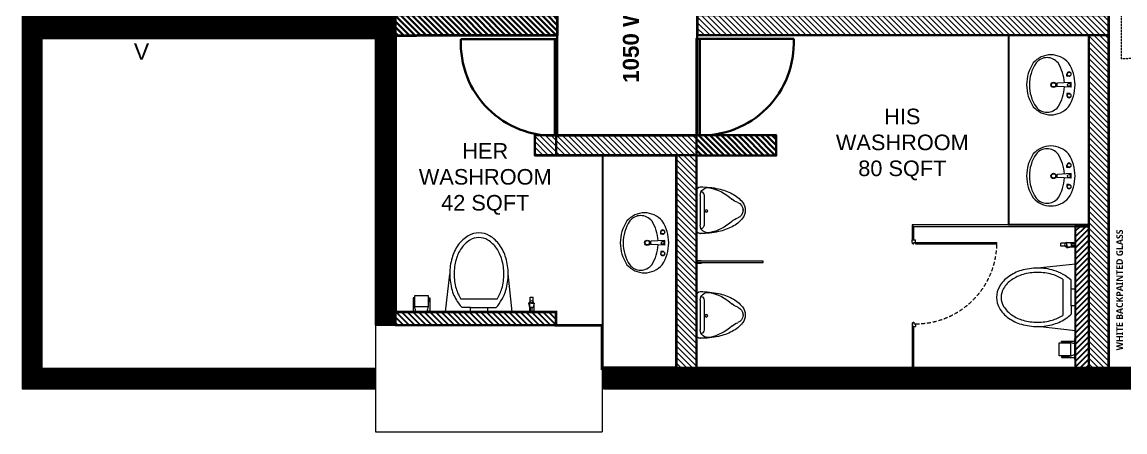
# Model space of a CAD drawing. Header units: millimetres. Extents: x 54626 to 75318, y 5966 to 15066.
# Drawn here: x 55115 to 63389, y 5966 to 9041 of the extents above; entities that cross this region are included whole.
import ezdxf

# ---------------------------------------------------------------- set-up
doc = ezdxf.new("R2010")
doc.units = ezdxf.units.MM
doc.linetypes.add('DASHED2', pattern=[0.375, 0.25, -0.125])
doc.linetypes.add('HIDDEN', pattern=[0.375, 0.25, -0.125])
for name, color, linetype in [('FLR-ANTI SKID TILE', 252, 'Continuous'), ('FS-CLM-EX', 10, 'Continuous'), ('FS-FLR-CPP', 15, 'Continuous'), ('FS-FLR-LVT', 252, 'Continuous'), ('FS-FLR-TP C', 252, 'Continuous'), ('FS-TXT', 7, 'Continuous')]:
    doc.layers.add(name, color=color, linetype=linetype)
for name, color, linetype, lineweight in [('FS-CL-GYP', 30, 'Continuous', 40), ('FS-DOOR', 250, 'Continuous', 18), ('FS-DR GL-S', 250, 'Continuous', 18), ('FS-FLR-ANTSK', 15, 'Continuous', 40), ('FS-FN-D', 10, 'Continuous', 40), ('FS-FUR-MD', 250, 'Continuous', 18), ('FS-PLT-GR', 252, 'Continuous', 30), ('FS-PT-PHN', 12, 'Continuous', 0), ('FS-SNT-FIX', 250, 'Continuous', 18), ('FS-WL-SIP-4', 24, 'Continuous', 30), ('FS-WL-SIP-6', 10, 'Continuous', 40), ('PLANNER', 3, 'Continuous', 40)]:
    doc.layers.add(name, color=color, linetype=linetype, lineweight=lineweight)
for name, color, linetype, lineweight, true_color in [('FS-FIN-GL-CLD', 7, 'Continuous', 9, 0xd1ff47), ('FS-FLR-MDS 75', 7, 'Continuous', 9, 0x7f5f3f), ('FS-TL SKRT', 7, 'Continuous', 13, 0x615c4c)]:
    doc.layers.add(name, color=color, linetype=linetype, lineweight=lineweight, true_color=true_color)
doc.layers.add('FS-WL-SIP-EX', color=7, linetype='Continuous', true_color=0x616161)
doc.styles.add('MtXpl_Stylus_BT', font='stylu.ttf')
doc.styles.add('NEW', font='trebuc.ttf', dxfattribs={"height": 250})
doc.styles.add('PDF Arial', font='arial.ttf')
doc.styles.get("Standard").update_dxf_attribs({"font": 'arial.ttf'})

# ---------------------------------------------------------------- blocks, each defined once
blk = doc.blocks.new('*U17')
at = {"layer": 'FS-WL-SIP-6', "ltscale": 3}
h = blk.add_hatch(dxfattribs=at)
h.set_pattern_fill('ANSI31', color=256, scale=240, angle=-90)
h.set_pattern_definition([(315, (-222.284, 0), (21.2132034, 21.2132034), [])])
h.paths.add_polyline_path([(405397.5, -262361.4), (405397.5, -262513.4), (405997.5, -262513.4), (405997.5, -262361.4)])
at = {"layer": 'FS-WL-SIP-6'}
blk.add_lwpolyline([(405397.5, -262361.4), (405997.5, -262361.4), (405997.5, -262513.4), (405397.5, -262513.4)], close=True, dxfattribs=at)
blk = doc.blocks.new('*U16')
at = {"layer": 'FS-WL-SIP-6', "lineweight": 5, "ltscale": 10}
h = blk.add_hatch(dxfattribs=at)
h.set_pattern_fill('ANSI31', color=256, scale=240, angle=-90)
h.set_pattern_definition([(315, (-2737.386, 0), (21.2132034, 21.2132034), [])])
h.paths.add_polyline_path([(102244.8, 74198.2), (102244.8, 74048.2), (105332.4, 74048.2), (105332.4, 74198.2)])
h = blk.add_hatch(dxfattribs=at)
h.set_pattern_fill('ANSI31', color=256, scale=240, angle=-90)
h.set_pattern_definition([(315, (-20916.47, -2868.957), (21.2132034, 21.2132034), [])])
h.paths.add_polyline_path([(105332.4, 74048.2), (105182.4, 74048.2), (105182.4, 71547.5), (105332.4, 71547.5)])
at = {"layer": 'FS-WL-SIP-6'}
for p, q in [((102244.8, 74048.2), (102244.8, 74198.2)), ((105332.4, 74198.2), (102244.8, 74198.2)), ((105332.4, 74198.2), (105332.4, 74048.2)), ((105332.4, 74048.2), (102244.8, 74048.2))]:
    blk.add_line(p, q, dxfattribs=at)
blk.add_lwpolyline([(105332.4, 74198.2), (105332.4, 71547.5), (105182.4, 71547.5), (105182.4, 74048.2)], dxfattribs=at)
blk = doc.blocks.new('*U18')
at = {"layer": 'FS-WL-SIP-6', "lineweight": 5, "ltscale": 10}
h = blk.add_hatch(dxfattribs=at)
h.set_pattern_fill('ANSI31', color=256, scale=240, angle=-90)
h.set_pattern_definition([(315, (-862.17, 0), (21.2132034, 21.2132034), [])])
h.paths.add_polyline_path([(104120, 74198.2), (104120, 74048.2), (105332.4, 74048.2), (105332.4, 74198.2)])
h = blk.add_hatch(dxfattribs=at)
h.set_pattern_fill('ANSI31', color=256, scale=240, angle=-90)
h.set_pattern_definition([(315, (-20916.47, -1968.957), (21.2132034, 21.2132034), [])])
h.paths.add_polyline_path([(105332.4, 74048.2), (105182.4, 74048.2), (105182.4, 72447.5), (105332.4, 72447.5)])
at = {"layer": 'FS-WL-SIP-6'}
for p, q in [((104120, 74048.2), (104120, 74198.2)), ((105332.4, 74198.2), (104120, 74198.2)), ((105332.4, 74198.2), (105332.4, 74048.2)), ((105332.4, 74048.2), (104120, 74048.2))]:
    blk.add_line(p, q, dxfattribs=at)
blk.add_lwpolyline([(105332.4, 74198.2), (105332.4, 72447.5), (105182.4, 72447.5), (105182.4, 74048.2)], dxfattribs=at)
blk = doc.blocks.new('*U19')
at = {"layer": 'FS-WL-SIP-6', "ltscale": 3}
h = blk.add_hatch(dxfattribs=at)
h.set_pattern_fill('ANSI31', color=256, scale=240, angle=-90)
h.set_pattern_definition([(315, (-836.257, 0), (21.2132034, 21.2132034), [])])
h.paths.add_polyline_path([(404783.5, -262361.4), (404783.5, -262513.4), (405997.5, -262513.4), (405997.5, -262361.4)])
at = {"layer": 'FS-WL-SIP-6'}
blk.add_lwpolyline([(404783.5, -262361.4), (405997.5, -262361.4), (405997.5, -262513.4), (404783.5, -262513.4)], close=True, dxfattribs=at)
blk = doc.blocks.new('*U21')
at = {"layer": 'FS-WL-SIP-4', "linetype": 'ByBlock', "ltscale": 3}
h = blk.add_hatch(dxfattribs=at)
h.set_pattern_fill('ANSI31', color=256, scale=240, angle=-90)
h.set_pattern_definition([(315, (-901.067, -328.866), (21.2132034, 21.2132034), [])])
h.paths.add_polyline_path([(404754.6, -262690.2), (404754.6, -262790.2), (405957.7, -262790.2), (405957.7, -262690.2)])
at = {"layer": 'FS-WL-SIP-4'}
blk.add_lwpolyline([(404754.6, -262690.2), (405957.7, -262690.2), (405957.7, -262790.2), (404754.6, -262790.2)], close=True, dxfattribs=at)
blk = doc.blocks.new('*U22')
at = {"layer": 'FS-WL-SIP-4', "linetype": 'ByBlock', "ltscale": 3}
h = blk.add_hatch(dxfattribs=at)
h.set_pattern_fill('ANSI31', color=256, scale=240, angle=-90)
h.set_pattern_definition([(315, (-1037.498, -328.866), (21.2132034, 21.2132034), [])])
h.paths.add_polyline_path([(404754.6, -262690.2), (404754.6, -262790.2), (405821.2, -262790.2), (405821.2, -262690.2)])
at = {"layer": 'FS-WL-SIP-4'}
blk.add_lwpolyline([(404754.6, -262690.2), (405821.2, -262690.2), (405821.2, -262790.2), (404754.6, -262790.2)], close=True, dxfattribs=at)
blk = doc.blocks.new('*U84')
at = {"layer": 'FS-DR GL-S', "lineweight": 5, "ltscale": 10, "elevation": 0}
blk.add_lwpolyline([(100584.9, 67240.5), (101481.2, 67240.5), (101481.2, 67126.4), (100584.9, 67126.4)], close=True, dxfattribs=at)
at = {"lineweight": 5}
blk.add_wipeout([(100584.9, 67240.5), (100584.9, 67126.4), (101481.2, 67126.4), (101481.2, 67240.5), (100584.9, 67240.5), (100584.9, 67183.4)], dxfattribs=at).dxf.layer = 'FS-DR GL-S'
at = {"layer": 'FS-DR GL-S', "color": 252, "linetype": 'DASHED2', "ltscale": 6}
blk.add_line((100622.5, 67144.9), (100622.5, 68003.2), dxfattribs=at)
at = {"layer": 'FS-DR GL-S', "color": 252}
for p, q in [((100584.9, 67138.8), (100584.9, 67240.5)), ((100839.1, 67240.5), (100584.9, 67240.5)), ((100839.5, 67240.5), (100838.9, 67138.8)), ((100584.3, 67138.8), (100838.9, 67138.8)), ((101357.5, 67105.7), (101357.5, 67112.1)), ((101357.5, 67112.1), (101408.4, 67111.8)), ((101408.4, 67105.5), (101357.5, 67105.7)), ((101358, 67172.3), (101357.9, 67165.9)), ((101357.9, 67165.9), (101408.8, 67165.5)), ((101408.8, 67171.9), (101358, 67172.3)), ((101370.2, 67112), (101370.3, 67138.9)), ((101370.6, 67165.8), (101370.4, 67139)), ((101395.8, 67138.8), (101395.7, 67111.9)), ((101395.8, 67138.8), (101396.1, 67165.6)), ((101408.4, 67111.8), (101408.4, 67105.5)), ((101408.8, 67165.5), (101408.8, 67171.9))]:
    blk.add_line(p, q, dxfattribs=at)
at = {"layer": 'FS-DR GL-S'}
blk.add_line((101481.3, 67137.7), (101481.2, 67126.4), dxfattribs=at)
at = {"layer": 'FS-DR GL-S', "color": 5, "linetype": 'Continuous', "const_width": 12.9, "elevation": 0}
blk.add_lwpolyline([(100622.3, 67138.6), (101481.2, 67138.6)], dxfattribs=at)
at = {"layer": 'FS-DR GL-S', "color": 252}
for centre, radius in [((100597.7, 67227.6), 2.57), ((100622.9, 67189.3), 3.18), ((100800.3, 67189.3), 3.18), ((100825.4, 67227.6), 2.57), ((100597.1, 67151.5), 2.57), ((100826, 67151.5), 2.57)]:
    blk.add_circle(centre, radius, dxfattribs=at)
at = {"layer": 'FS-DR GL-S', "color": 252, "linetype": 'DASHED2', "ltscale": 6}
blk.add_arc((100622.1, 67144), 859.2, 359.70484, 89.97525, dxfattribs=at)
blk = doc.blocks.new('*U27')
at = {"layer": 'FS-SNT-FIX', "linetype": 'ByBlock'}
for p, q in [((-248.1, 0), (248.1, 0)), ((-248.1, 0), (-219.5, -282.4)), ((-64.1, -32.6), (-64.1, 0)), ((60.7, 0), (60.7, -32.6)), ((248.1, 0.3), (215.9, -281.9)), ((60.7, -32.6), (-128.7, -32.5)), ((60.7, -32.6), (123.5, -32.6)), ((-136.4, -95.3), (132.6, -95.4))]:
    blk.add_line(p, q, dxfattribs=at)
for points in [[(-128.7, -32.5), (-128.7, -32.5, 0.117163), (-202.1, -161.2)], [(151.9, -65.6), (151.9, -65.6, 0.045465), (123.5, -32.6)], [(198.3, -160.8), (198.3, -160.8, 0.083134), (151.9, -65.6)], [(-202.1, -161.2), (-202.1, -161.2, 0.071762), (-219.5, -282.4)], [(-136.4, -95.3), (-136.4, -95.3, 0.07587), (-172.3, -174.6)], [(168.4, -174.1), (168.4, -174.1, 0.075398), (132.6, -95.4)], [(215.9, -281.9), (215.9, -281.9, 0.071762), (198.3, -160.8)], [(-172.3, -174.6), (-172.3, -174.6, 0.068997), (-187.1, -282.4)], [(183.5, -281.9), (183.5, -281.9, 0.068997), (168.4, -174.1)], [(-219.5, -282.4), (-219.5, -282.4, 0.071762), (-201.8, -403.6)], [(-187.1, -282.4), (-187.1, -282.4, 0.068997), (-172, -390.2)], [(168.7, -389.8), (168.7, -389.8, 0.068997), (183.5, -281.9)], [(198.6, -403.1), (198.6, -403.1, 0.071762), (215.9, -281.9)], [(-201.8, -403.6), (-201.8, -403.6, 0.083134), (-155.5, -498.7)], [(-172, -390.2), (-172, -390.2, 0.081027), (-132.5, -474.3)], [(129.5, -474), (129.5, -474, 0.081027), (168.7, -389.8)], [(152.4, -498.4), (152.4, -498.4, 0.083134), (198.6, -403.1)], [(-132.5, -474.3), (-132.5, -474.3, 0.107012), (-68.3, -535)], [(65.5, -534.9), (65.5, -534.9, 0.107012), (129.5, -474)], [(-155.5, -498.7), (-155.5, -498.7, 0.106701), (-80.6, -566.9)], [(-80.6, -566.9), (-80.6, -566.9, 0.132587), (-1.4, -588.2)], [(-68.3, -535), (-68.3, -535, 0.137206), (-1.4, -553.7)], [(-1.4, -553.7), (-1.4, -553.7, 0.137206), (65.5, -534.9)], [(-1.4, -588.2), (-1.4, -588.2, 0.132587), (77.7, -566.7)], [(77.7, -566.7), (77.7, -566.7, 0.106701), (152.4, -498.4)]]:
    blk.add_lwpolyline(points, format="xyb", dxfattribs=at)
blk = doc.blocks.new('*U29')
at = {"layer": 'FS-SNT-FIX'}
for p, q in [((101198.8, 73161.4), (101355.1, 73161.4)), ((101228.7, 73069.2), (101223.3, 73069.2)), ((101228.7, 73093.7), (101224.5, 73093.7)), ((101332, 73093.7), (101327.1, 73093.7)), ((101333.1, 73069.2), (101327.1, 73069.2))]:
    blk.add_line(p, q, dxfattribs=at)
for points in [[(101198.8, 73160.1), (101198.8, 73161.4), (101355.1, 73161.4), (101355.1, 73160.1, -0.414214), (101350.2, 73155.2), (101203.7, 73155.2, -0.414214)], [(101231.7, 73138.4, 0.096466), (101225.4, 73113), (101222.9, 73059.9, -0.414214), (101219.8, 73056.9), (101216.7, 73056.9), (101216.7, 73155.2), (101234, 73155.2), (101234, 73148.8, -0.109392)], [(101324.8, 73138.4, -0.096466), (101331.1, 73113), (101333.5, 73059.9, 0.414214), (101336.6, 73056.9), (101339.7, 73056.9), (101339.7, 73155.2), (101322.5, 73155.2), (101322.5, 73148.8, 0.109392)]]:
    blk.add_lwpolyline(points, format="xyb", close=True, dxfattribs=at)
blk.add_lwpolyline([(101228.7, 73037.8), (101228.7, 73123.9), (101327.1, 73123.9), (101327.1, 73037.8)], close=True, dxfattribs=at)
blk = doc.blocks.new('HEALTH FAUCET 2')
at = {"layer": 'FS-SNT-FIX'}
for p, q in [((2.59, 0.65), (0, 0.65)), ((0, -0.65), (0, 0.65)), ((0, 0.29), (1.27, 0.29)), ((2.56, 0.87), (1.27, 0.61)), ((1.27, -0.51), (1.27, 0.61)), ((2.56, 0), (2.56, 0.87)), ((2.56, 0.43), (3.08, 0.43)), ((3.08, 0.43), (4.35, 0.43)), ((4.35, 0.43), (4.35, -0.43)), ((0, -0.18), (1.27, -0.18)), ((2.59, -0.65), (0, -0.65)), ((2.56, -0.77), (1.27, -0.51)), ((2.56, 0), (2.56, -0.77)), ((2.64, -0.43), (3.08, -0.43)), ((3.08, -0.43), (4.35, -0.43))]:
    blk.add_line(p, q, dxfattribs=at)
for centre, radius, start, end in [((-0.12, 0.05), 2.81, 343.0032, 16.9968), ((2.59, 0), 0.652, 270, 90)]:
    blk.add_arc(centre, radius, start, end, dxfattribs=at)
blk = doc.blocks.new('URINAL')
at = {"layer": 'FS-SNT-FIX'}
for p, q in [((-25.4, 152.4), (-26.7, 152.4)), ((-50.8, 96.7), (-50.8, -96.7)), ((-25.4, 96.7), (-25.4, -96.7)), ((0, 127), (0, -127)), ((-304.8, -2.1), (-304.8, 2.1)), ((-25.4, -152.4), (-26.7, -152.4))]:
    blk.add_line(p, q, dxfattribs=at)
for points in [[(-25.1, 152.4, 0.000712), (-26.7, 152.4, 0.053057), (-145.1, 139.8, 0.066912), (-234, 107.8, 0.105031), (-301.7, 52.1, 0.169837), (-319.9, 0, 0.169837), (-301.7, -52.1, 0.105031), (-234, -107.8, 0.066912), (-145.1, -139.8, 0.053057), (-26.7, -152.4, 0.053057)], [(-26.7, -152.4, 0.000712), (-25.1, -152.4, 0.066912)]]:
    blk.add_lwpolyline(points, format="xyb", dxfattribs=at)
blk.add_circle((-65.7, -5), 8.38, dxfattribs=at)
for centre, radius, start, end in [((-26.7, -152.4), 304.8, 101.24667, 132.38132), ((-76.2, 96.7), 50.8, 0, 101.24667), ((-25.4, 127), 25.4, 0, 90), ((-304.8, 152.4), 107.8, 288.67749, 312.38132), ((-25.4, 96.7), 25.4, 104.47751, 180), ((-254, 2.1), 50.8, 108.67749, 180), ((-254, -2.1), 50.8, 180, 251.32251), ((-304.8, -152.4), 107.8, 47.61868, 71.32251), ((-26.7, 152.4), 304.8, 227.61868, 258.75333), ((-76.2, -96.7), 50.8, 258.75333, 0), ((-25.4, -96.7), 25.4, 180, 255.52249), ((-25.4, -127), 25.4, 270, 0)]:
    blk.add_arc(centre, radius, start, end, dxfattribs=at)
blk = doc.blocks.new('*U34')
at = {"layer": 'FS-SNT-FIX'}
for p, q in [((7.6653, 4.3108), (7.6653, 4.2945)), ((7.7127, 4.3256), (7.7184, 4.2217)), ((7.7487, 4.3256), (7.743, 4.2217)), ((7.7962, 4.3108), (7.7962, 4.2945)), ((7.6653, 4.2945), (7.6489, 4.2945)), ((7.7962, 4.2945), (7.8125, 4.2945))]:
    blk.add_line(p, q, dxfattribs=at)
for centre, radius in [((7.6489, 4.3108), 0.0143), ((7.7307, 4.3108), 0.0123), ((7.8125, 4.3108), 0.0143), ((7.7307, 4.1922), 0.0205), ((7.7307, 4.1922), 0.0164)]:
    blk.add_circle(centre, radius, dxfattribs=at)
for centre, radius, start, end in [((7.6803, 4.1718), 0.1787, 131.04192, 228.95808), ((7.7307, 4.046), 0.3099, 57.23443, 122.76557), ((7.6489, 4.3108), 0.0164, 0, 270), ((7.7307, 4.2274), 0.0998, 79.61114, 100.38886), ((7.7307, 4.2266), 0.0998, 79.61114, 100.33675), ((7.7306, 4.2249), 0.0998, 79.61114, 100.23602), ((7.7305, 4.2225), 0.0998, 92.51346, 100.07632), ((7.7303, 4.2192), 0.0998, 95.20079, 99.86808), ((7.7305, 4.2225), 0.0998, 79.61114, 87.13565), ((7.7303, 4.2192), 0.0998, 79.61114, 84.23528), ((7.8125, 4.3108), 0.0164, 270, 180), ((7.7811, 4.1718), 0.1787, 311.04192, 48.95808), ((7.6296, 4.1422), 0.1067, 128.0638, 231.9362), ((7.7315, 3.9656), 0.3099, 92.9673, 122.76557), ((7.7307, 4.2346), 0.0178, 226.39718, 313.60282), ((7.7315, 3.9656), 0.3099, 57.23443, 87.3374), ((7.8316, 4.1422), 0.1078, 308.88, 51.68122), ((7.7315, 4.3096), 0.3022, 236.28778, 303.71222), ((7.7307, 4.2884), 0.3022, 236.28778, 303.71222)]:
    blk.add_arc(centre, radius, start, end, dxfattribs=at)
blk = doc.blocks.new('*U33')
at = {"layer": 'FS-SNT-FIX'}
blk.add_lwpolyline([(104598, 73318.8), (104592.1, 73318.8), (104592.1, 73356.2), (104613.8, 73356.2), (104613.8, 73318.8), (104607.9, 73318.8), (104607.9, 73350.3), (104598, 73350.3)], close=True, dxfattribs=at)
at = {"layer": 'FS-SNT-FIX', "color": 4}
blk.add_lwpolyline([(104598, 73350.3), (104598, 72856.1), (104607.9, 72856.1), (104607.9, 73350.3)], close=True, dxfattribs=at)
blk = doc.blocks.new('*U51')
at = {"color": 244, "lineweight": 40, "true_color": 0x991b1e}
for p, q in [((119278.4, 67082.1), (119278.4, 67805.4)), ((119251.7, 67082.1), (120001.7, 67082.1))]:
    blk.add_line(p, q, dxfattribs=at)
at = {"color": 244, "lineweight": 40, "true_color": 0x991b1e, "elevation": 0}
blk.add_lwpolyline([(119278.4, 67100.2), (119278.4, 67082.1), (120001.7, 67082.1), (120001.7, 67100.2)], close=True, dxfattribs=at)
at = {"color": 244, "lineweight": 40, "true_color": 0x991b1e}
blk.add_arc((119309.9, 67113.6), 692.5, 357.39201, 92.60799, dxfattribs=at)
blk = doc.blocks.new('MALE WASHROOM')
at = {"layer": 'PLANNER'}
blk.add_lwpolyline([(60173.9, 6440.7), (63118.5, 6440.7), (63118.5, 8941.5), (60180.7, 8941.5), (60180.7, 8191.5), (60773.9, 8191.5), (60773.9, 8039.5), (60173.9, 8041.5)], close=True, dxfattribs=at)
blk = doc.blocks.new('FEMALE WASHROOM')
at = {"layer": 'PLANNER'}
blk.add_lwpolyline([(59130.9, 8941.5), (59130.9, 8191.5), (58961.5, 8191.5), (58961.5, 8041.5), (60023.9, 8041.5), (60023.9, 6440.7), (59467.4, 6440.7), (59467.4, 6765.6), (57916.9, 6766.4), (57916.9, 8939.5)], close=True, dxfattribs=at)
blk = doc.blocks.new('ENCLOSED CABIN')
at = {"layer": 'PLANNER'}
blk.add_lwpolyline([(63269.4, 9565.8), (69220.8, 9565.8), (69220.8, 6440.7), (63269.4, 6440.7)], close=True, dxfattribs=at)
blk = doc.blocks.new('*U64')
at = {"layer": 'FS-WL-SIP-EX', "lineweight": 5, "ltscale": 10}
h = blk.add_hatch(dxfattribs=at)
h.set_pattern_fill('ANSI32', color=256, scale=25)
h.set_pattern_definition([(45, (-4849.985, -52), (-6.6291261, 6.6291261), []), (45, (-4845.565, -52), (-6.6291261, 6.6291261), [])])
h.paths.add_polyline_path([(95128.4, 76500), (95128.4, 76632), (89698.4, 76632), (89698.4, 76500)])
for p, q in [((89688.4, 76642), (89688.4, 76490)), ((95138.4, 76642), (89688.4, 76642)), ((95138.4, 76632), (89688.4, 76632)), ((89698.4, 76632), (89698.4, 76500)), ((95128.4, 76500), (95128.4, 76632)), ((95138.4, 76490), (95138.4, 76642)), ((89688.4, 76500), (95138.4, 76500)), ((89688.4, 76490), (95138.4, 76490))]:
    blk.add_line(p, q, dxfattribs=at)
blk = doc.blocks.new('*U62')
at = {"layer": 'FS-WL-SIP-EX', "lineweight": 5, "ltscale": 10}
h = blk.add_hatch(dxfattribs=at)
h.set_pattern_fill('ANSI32', color=256, scale=25)
h.set_pattern_definition([(45, (-1897.554, -52), (-6.6291261, 6.6291261), []), (45, (-1893.135, -52), (-6.6291261, 6.6291261), [])])
h.paths.add_polyline_path([(95128.4, 76500), (95128.4, 76632), (92650.9, 76632), (92650.9, 76500)])
for p, q in [((92640.9, 76642), (92640.9, 76490)), ((95138.4, 76642), (92640.9, 76642)), ((95138.4, 76632), (92640.9, 76632)), ((92650.9, 76632), (92650.9, 76500)), ((95128.4, 76500), (95128.4, 76632)), ((95138.4, 76490), (95138.4, 76642)), ((92640.9, 76500), (95138.4, 76500)), ((92640.9, 76490), (95138.4, 76490))]:
    blk.add_line(p, q, dxfattribs=at)
blk = doc.blocks.new('*U65')
at = {"layer": 'FS-WL-SIP-EX', "lineweight": 5, "ltscale": 10}
h = blk.add_hatch(dxfattribs=at)
h.set_pattern_fill('ANSI32', color=256, scale=25)
h.set_pattern_definition([(45, (-1745.607, -75.362), (-6.6291261, 6.6291261), []), (45, (-1741.188, -75.362), (-6.6291261, 6.6291261), [])])
h.paths.add_polyline_path([(95280.4, 76476.7), (95280.4, 76632), (92650.9, 76632), (92650.9, 76476.7)])
for p, q in [((92640.9, 76642), (92640.9, 76466.7)), ((95290.4, 76642), (92640.9, 76642)), ((95290.4, 76632), (92640.9, 76632)), ((92650.9, 76632), (92650.9, 76476.7)), ((95280.4, 76476.7), (95280.4, 76632)), ((95290.4, 76466.7), (95290.4, 76642)), ((92640.9, 76476.7), (95290.4, 76476.7)), ((92640.9, 76466.7), (95290.4, 76466.7))]:
    blk.add_line(p, q, dxfattribs=at)
blk = doc.blocks.new('*U66')
at = {"layer": 'FS-WL-SIP-EX', "lineweight": 5, "ltscale": 10}
h = blk.add_hatch(dxfattribs=at)
h.set_pattern_fill('ANSI32', color=256, scale=25)
h.set_pattern_definition([(45, (-1549.707, -52), (-6.6291261, 6.6291261), []), (45, (-1545.288, -52), (-6.6291261, 6.6291261), [])])
h.paths.add_polyline_path([(95128.4, 76500), (95128.4, 76632), (92998.7, 76632), (92998.7, 76500)])
for p, q in [((92988.7, 76642), (92988.7, 76490)), ((95138.4, 76642), (92988.7, 76642)), ((95138.4, 76632), (92988.7, 76632)), ((92998.7, 76632), (92998.7, 76500)), ((95128.4, 76500), (95128.4, 76632)), ((95138.4, 76490), (95138.4, 76642)), ((92988.7, 76500), (95138.4, 76500)), ((92988.7, 76490), (95138.4, 76490))]:
    blk.add_line(p, q, dxfattribs=at)
blk = doc.blocks.new('*U67')
at = {"layer": 'FS-WL-SIP-EX', "lineweight": 5, "ltscale": 10}
h = blk.add_hatch(dxfattribs=at)
h.set_pattern_fill('ANSI32', color=256, scale=25)
h.set_pattern_definition([(45, (7944.832, -44.284), (-6.6291261, 6.6291261), []), (45, (7949.251, -44.284), (-6.6291261, 6.6291261), [])])
h.paths.add_polyline_path([(104970.8, 76500), (104970.8, 76639.8), (92650.9, 76639.8), (92650.9, 76500)])
for p, q in [((92640.9, 76649.8), (92640.9, 76490)), ((104980.8, 76649.8), (92640.9, 76649.8)), ((104980.8, 76639.8), (92640.9, 76639.8)), ((92650.9, 76639.8), (92650.9, 76500)), ((92640.9, 76500), (104980.8, 76500)), ((92640.9, 76490), (104980.8, 76490))]:
    blk.add_line(p, q, dxfattribs=at)
blk = doc.blocks.new('h tgtrf')
at = {"layer": 'FS-FUR-MD'}
for p, q in [((8.58, -11.72), (8.58, 14.59)), ((8.58, 14.59), (9.08, 14.59)), ((9.08, -11.72), (9.08, 14.59)), ((-18.08, -12.78), (-18.08, -11.72)), ((-17.24, -11.72), (-18.08, -11.72)), ((-17.16, -12.78), (-18.08, -12.78)), ((-17.24, -12.28), (-17.24, -11.72)), ((-16.74, -12.28), (-17.24, -12.28)), ((-16.74, -12.36), (-16.74, -12.28)), ((9.08, -11.72), (8.58, -11.72)), ((8.58, -12.36), (8.58, -12.28)), ((8.58, -12.28), (9.08, -12.28)), ((9, -12.78), (9.92, -12.78)), ((9.08, -11.72), (9.92, -11.72)), ((9.08, -12.28), (9.08, -11.72)), ((9.92, -12.78), (9.92, -11.72))]:
    blk.add_line(p, q, dxfattribs=at)
at = {"layer": 'FS-FUR-MD', "linetype": 'HIDDEN', "ltscale": 5, "extrusion": (0, 0, -1)}
blk.add_ellipse((9.08, -11.72), major_axis=(-24.42, 9.81), ratio=0.999275, start_param=-0.382309, end_param=1.169992, dxfattribs=at)
at = {"layer": 'FS-FUR-MD', "extrusion": (0, 0, -1)}
for centre, major_axis in [((-17.16, -12.36), (-0.297, 0.297)), ((9, -12.36), (0.297, 0.297))]:
    blk.add_ellipse(centre, major_axis=major_axis, ratio=1, start_param=2.356194, end_param=3.926991, dxfattribs=at)
blk = doc.blocks.new('PHINOLIC CUBICAL')
at = {"layer": 'FS-PT-PHN', "linetype": 'ByBlock', "elevation": 0}
for points in [[(63118.5, 7507.4), (63118.5, 7519.4), (61793.5, 7519.4), (61793.5, 7507.4)], [(61805.5, 7407.4), (61805.5, 7507.4), (61793.5, 7507.4), (61793.5, 7407.4)], [(61805.5, 6440.7), (61805.5, 6757.4), (61793.5, 6757.4), (61793.5, 6440.7)]]:
    blk.add_lwpolyline(points, close=True, dxfattribs=at)
at = {"layer": 'FS-PT-PHN', "xscale": -23.21428571631259, "yscale": 23.21428571631259, "zscale": 23.21428571631259, "rotation": 270.0000000138411}
blk.add_blockref('h tgtrf', (62090.1, 7177.1, 0), dxfattribs=at)

msp = doc.modelspace()

# ---------------------------------------------------------------- linework, layer by layer
at = {"layer": 'FLR-ANTI SKID TILE'}
for points in [[(59129.8, 8941.5), (59129.8, 8191.5), (58960.4, 8191.5), (58960.4, 8041.5), (60022.8, 8041.5), (60022.8, 6440.7), (59466.3, 6440.7), (59466.3, 6765.6), (57915.8, 6766.4), (57915.8, 8939.5)], [(60172.8, 6440.7), (63117.4, 6440.7), (63117.4, 8941.5), (60179.6, 8941.5), (60179.6, 8191.5), (60772.8, 8191.5), (60772.8, 8039.5), (60172.8, 8041.5)]]:
    msp.add_lwpolyline(points, close=True, dxfattribs=at)
at = {"layer": 'FS-CLM-EX', "lineweight": 0}
for points in [[(57767, 6766.4), (59467.4, 6766.4), (59467.4, 5966.2)], [(57767, 6766.4), (57767, 5966.2), (59467.4, 5966.2)]]:
    msp.add_lwpolyline(points, dxfattribs=at)
at = {"layer": 'FS-FIN-GL-CLD', "ltscale": 10, "const_width": 10}
for points in [[(63268.3, 6440.7), (63269.4, 9565.8)], [(63268.3, 6440.7), (69220.8, 6439.6)]]:
    msp.add_lwpolyline(points, dxfattribs=at)
at = {"layer": 'FS-FLR-ANTSK'}
for points in [[(59130.9, 8941.5), (57916.9, 8939.5), (57917.7, 6766.4), (59466.3, 6765.6), (59466.3, 6450.4), (60022.8, 6450.4), (60022.8, 8041.5), (59123.3, 8041.5)], [(60179.6, 8191.5), (60179.6, 8941.5), (63117.4, 8941.5), (63117.4, 6450.4), (63018.3, 6440.7), (63018.3, 6440.4), (60173.9, 6440.7), (60173.9, 8914.8)]]:
    msp.add_lwpolyline(points, close=True, dxfattribs=at)
at = {"layer": 'FS-FLR-LVT'}
msp.add_lwpolyline([(63268.3, 14590.7), (59470.4, 14590.7), (59470.4, 14266.2), (59130.9, 14267.1), (59130.9, 8191.5), (60180.7, 8191.5), (60180.7, 13556.7), (63268.3, 13556.7)], close=True, dxfattribs=at)
at = {"layer": 'FS-FLR-MDS 75', "ltscale": 10, "const_width": 20}
for points in [[(59130.9, 9091.2), (59130.9, 8939.5)], [(60180.7, 9091.5), (60180.7, 8941.5)], [(60173.9, 8191.5), (59130.9, 8191.5)]]:
    msp.add_lwpolyline(points, dxfattribs=at)
at = {"layer": 'FS-FLR-TP C'}
msp.add_lwpolyline([(60180.7, 13556.7), (60180.7, 8191.5), (59130.9, 8191.5), (59130.9, 14267.1), (59470.4, 14266.2), (59470.4, 14590.7), (71820.4, 14590.7), (71820.4, 14266.2), (74971.3, 14266.2), (74968.3, 7540.7), (74019.8, 7540.7), (74019.8, 13240.7), (64218.5, 13240.7), (64218.5, 9640.8), (63268.5, 9640.7), (63268.3, 13556.7), (60180.7, 13556.7)], dxfattribs=at)
at = {"layer": 'FS-FN-D', "const_width": 20}
msp.add_lwpolyline([(58960.4, 8041.5), (60023.9, 8041.5), (60022.8, 6440.7), (59466.3, 6440.7), (59467.4, 6765.6), (59120, 6765.6), (59120, 6866.4), (57917.6, 6866.4), (57917.6, 8906.1), (57917.6, 8939.5), (59129.8, 8941.5)], dxfattribs=at)
at = {"layer": 'FS-FN-D'}
for points in [[(59130.9, 8941.5), (59130.9, 8191.5), (58961.5, 8191.5), (58961.5, 8041.5), (60023.9, 8041.5), (60023.9, 6440.7), (59467.4, 6440.7), (59467.4, 6765.6), (57916.9, 6766.4), (57916.9, 8939.5)], [(60173.9, 6440.7), (63118.5, 6440.7), (63118.5, 8941.5), (60180.7, 8941.5), (60180.7, 8191.5), (60773.9, 8191.5), (60773.9, 8039.5), (60173.9, 8041.5)]]:
    msp.add_lwpolyline(points, close=True, dxfattribs=at)
at = {"layer": 'FS-PLT-GR', "color": 7}
for points in [[(63118.5, 7519.4), (62518.5, 7519.4), (62518.5, 8941.5), (63118.5, 8941.5)], [(59470.4, 6440.7), (60023.9, 6440.7), (60023.9, 8041.5), (59470.4, 8041.5)]]:
    msp.add_lwpolyline(points, close=True, dxfattribs=at)
at = {"layer": 'FS-TL SKRT', "lineweight": 5, "ltscale": 10, "const_width": 12}
msp.add_lwpolyline([(60180.7, 8941.5), (63118.3, 8941.5), (63118.3, 7507.4), (63018.3, 7507.4), (63018.3, 6440.7), (60173.9, 6440.7), (60173.9, 8039.5), (60773.9, 8039.5), (60773.9, 8191.5), (60173.9, 8191.5)], dxfattribs=at)

# ---------------------------------------------------------------- block references
at = {"layer": 'FS-DOOR', "lineweight": 5, "xscale": -1, "rotation": 90}
msp.add_blockref('*U51', (126213, 128191.2), dxfattribs=at)
at = {"layer": 'FS-DOOR', "lineweight": 5, "rotation": 270}
msp.add_blockref('*U51', (-6901.3, 128193.2), dxfattribs=at)
at = {"layer": 'FS-SNT-FIX', "xscale": 982.2113464588729, "yscale": 982.2113464588729, "zscale": 982.2113464588729, "rotation": 270}
for p in [(58736.3, 16162.8), (58736.3, 15479.5), (55688.2, 14978)]:
    msp.add_blockref('*U34', p, dxfattribs=at)
at = {"layer": 'FS-SNT-FIX', "extrusion": (0, 0, -1), "xscale": 1.148772456044445, "yscale": 1.148772456044445, "zscale": -1.148772456044445, "rotation": 359.9921186783922}
for p in [(-60173.9, 7629.2), (-60173.9, 6843.5)]:
    msp.add_blockref('URINAL', p, dxfattribs=at)
at = {"layer": 'FS-SNT-FIX', "ltscale": 10}
for name, p, xscale, yscale, zscale, rotation in [('*U27', (58541.4, 6866.4), 1.007552429400064, 1.007552429400064, 1.007552429400064, 180), ('HEALTH FAUCET 2', (63018.3, 7370.2), 25.4, 25.4, 25.4, 180), ('*U27', (63018.3, 6974.1), 1.007552429400064, 1.007552429400064, 1.007552429400064, 270), ('HEALTH FAUCET 2', (58937.6, 6866.4), 25.4, 25.4, 25.4, 89.99999999999997)]:
    msp.add_blockref(name, p, dxfattribs=dict(at, xscale=xscale, yscale=yscale, zscale=zscale, rotation=rotation))
at = {"layer": 'FS-SNT-FIX'}
msp.add_blockref('PHINOLIC CUBICAL', (0, 0), dxfattribs=at)
for name, p, rotation in [('*U33', (133530.1, -97361.9), 90), ('*U29', (159390.2, 80027.8), 180), ('*U29', (-10143, 107864.2), 270)]:
    msp.add_blockref(name, p, dxfattribs=dict(at, rotation=rotation))
at = {"layer": 'FS-WL-SIP-4', "ltscale": 10, "rotation": 90}
msp.add_blockref('*U22', (-199671.9, -398313.9), dxfattribs=at)
at = {"layer": 'FS-WL-SIP-4', "ltscale": 10}
msp.add_blockref('*U21', (-346837.7, 269556.7), dxfattribs=at)
at = {"layer": 'FS-WL-SIP-6', "linetype": 'Continuous', "ltscale": 10}
for name, p in [('*U19', (-346866.6, 271452.9)), ('*U17', (-345223.6, 270552.9))]:
    msp.add_blockref(name, p, dxfattribs=at)
at = {"layer": 'FS-WL-SIP-6'}
for name, p in [('*U16', (-42064.1, -65106.7)), ('*U18', (-45158.5, -66006.7))]:
    msp.add_blockref(name, p, dxfattribs=at)
at = {"layer": 'FS-WL-SIP-EX', "lineweight": 5, "ltscale": 10}
for name, p, rotation in [('*U64', (131757.5, -83397.8), 90), ('*U66', (-18726.2, 101904.9), 270)]:
    msp.add_blockref(name, p, dxfattribs=dict(at, rotation=rotation))
for name, p in [('*U65', (-37373.4, -67550.5)), ('*U62', (-37373.4, -70199.4)), ('*U67', (-33163.4, -70199.4))]:
    msp.add_blockref(name, p, dxfattribs=at)
at = {"layer": 'PLANNER'}
for name in ['FEMALE WASHROOM', 'MALE WASHROOM']:
    msp.add_blockref(name, (0, 0), dxfattribs=at)

# ---------------------------------------------------------------- texts
at = {"layer": 'FS-TXT', "color": 244, "true_color": 0x991b1e, "insert": (59744.2, 11145.9, -0.1), "char_height": 120, "width": 5122.981, "attachment_point": 8, "rotation": 90, "style": 'MtXpl_Stylus_BT'}
msp.add_mtext('\\pxqd,t10,28;{\\fSwis721 LtEx BT|b1|i0|c0|p34;\\C1;1050 WIDE PASSAGE}', dxfattribs=at)
at = {"layer": 'FS-TXT', "color": 152, "true_color": 0x2676ba, "insert": (55953.6, 8757.3), "char_height": 124.6, "attachment_point": 7, "style": 'PDF Arial'}
msp.add_mtext('V', dxfattribs=at)
at = {"layer": 'FS-TXT', "char_height": 116.737, "attachment_point": 1}
for s, insert in [('\\pxqc;HIS^JWASHROOM^J80 SQFT', (60836.8, 8391.1, 0)), ('\\pxqc;HER ^JWASHROOM^J42 SQFT', (57707.8, 8132.7, 0))]:
    msp.add_mtext_dynamic_manual_height_columns(s, width=1764.614, gutter_width=947.8, heights=[0], dxfattribs=dict(at, insert=insert))
at = {"layer": 'FS-TXT', "lineweight": 0, "insert": (63349.7, 7768.3), "char_height": 50, "width": 2381.098, "attachment_point": 5, "rotation": 90, "style": 'NEW'}
msp.add_mtext('\\pxqd;{\\fTrebuchet MS|b1|i0|c0|p34;\\C1;\\c240;WHITE BACKPAINTED GLASS}', dxfattribs=at)

# ---------------------------------------------------------------- next in the draw order: block references
at = {"layer": 'FS-DOOR', "lineweight": 5, "xscale": -1, "rotation": 180}
msp.add_blockref('*U84', (-37261.4, 76767.2), dxfattribs=at)

# ---------------------------------------------------------------- next in the draw order: linework, layer by layer
at = {"layer": 'FS-CL-GYP'}
msp.add_lwpolyline([(63268.3, 9526.7), (69220.8, 9526.7), (69220.8, 6439.6), (63268.3, 6439.6)], close=True, dxfattribs=at)
at = {"layer": 'FS-FLR-CPP'}
msp.add_lwpolyline([(59130.9, 8191.5), (59130.9, 14267.1), (59467.4, 14267.1), (59467.4, 14590.7), (71820.4, 14590.7), (71820.4, 14266.2), (73517.9, 14266.2), (73527.9, 14600.7), (74968.3, 14590.7), (74957.2, 6430.7), (73517.9, 6441.3), (73517.9, 6765.1), (71817.1, 6765.1), (71817.4, 6450.4), (63269.5, 6440.7), (63268.4, 9091.5), (60180.8, 9091.5), (60173.9, 8191.5)], close=True, dxfattribs=at)
at = {"layer": 'FS-FLR-MDS 75', "ltscale": 10, "const_width": 20}
msp.add_lwpolyline([(63268.3, 9091.5), (63268.3, 6440.7), (70757.2, 6440.7)], dxfattribs=at)

# ---------------------------------------------------------------- next in the draw order: block references
at = {"layer": 'PLANNER'}
msp.add_blockref('ENCLOSED CABIN', (0, 0), dxfattribs=at)

doc.saveas('drawing.dxf')
